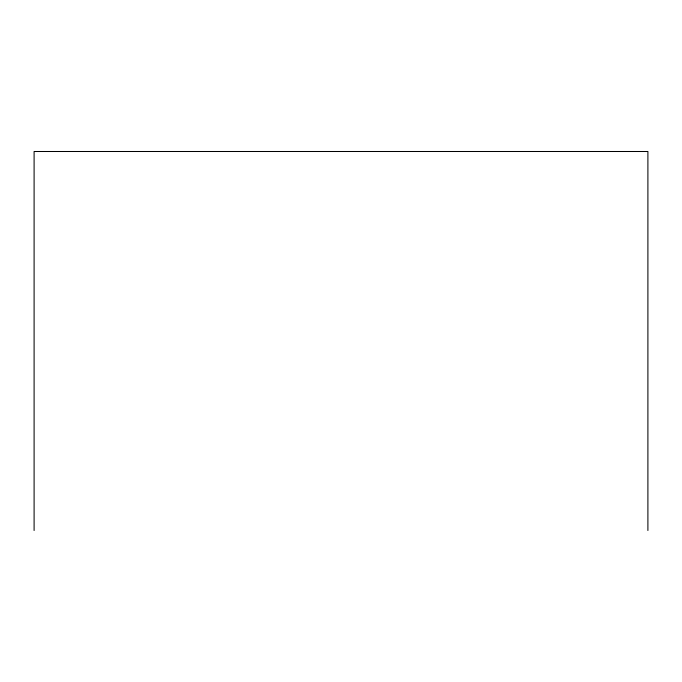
<?xml version="1.0" encoding="UTF-8"?>
<svg xmlns="http://www.w3.org/2000/svg" width="682" height="682" viewBox="0 0 682 682"><rect width="100%" height="100%" fill="white"/><g stroke="black" fill="none" stroke-linecap="round" stroke-linejoin="round"><path stroke-width="1.02" d="M647.9 530.502L647.9 151.498L34.1 151.498L34.1 530.502"/></g></svg>
